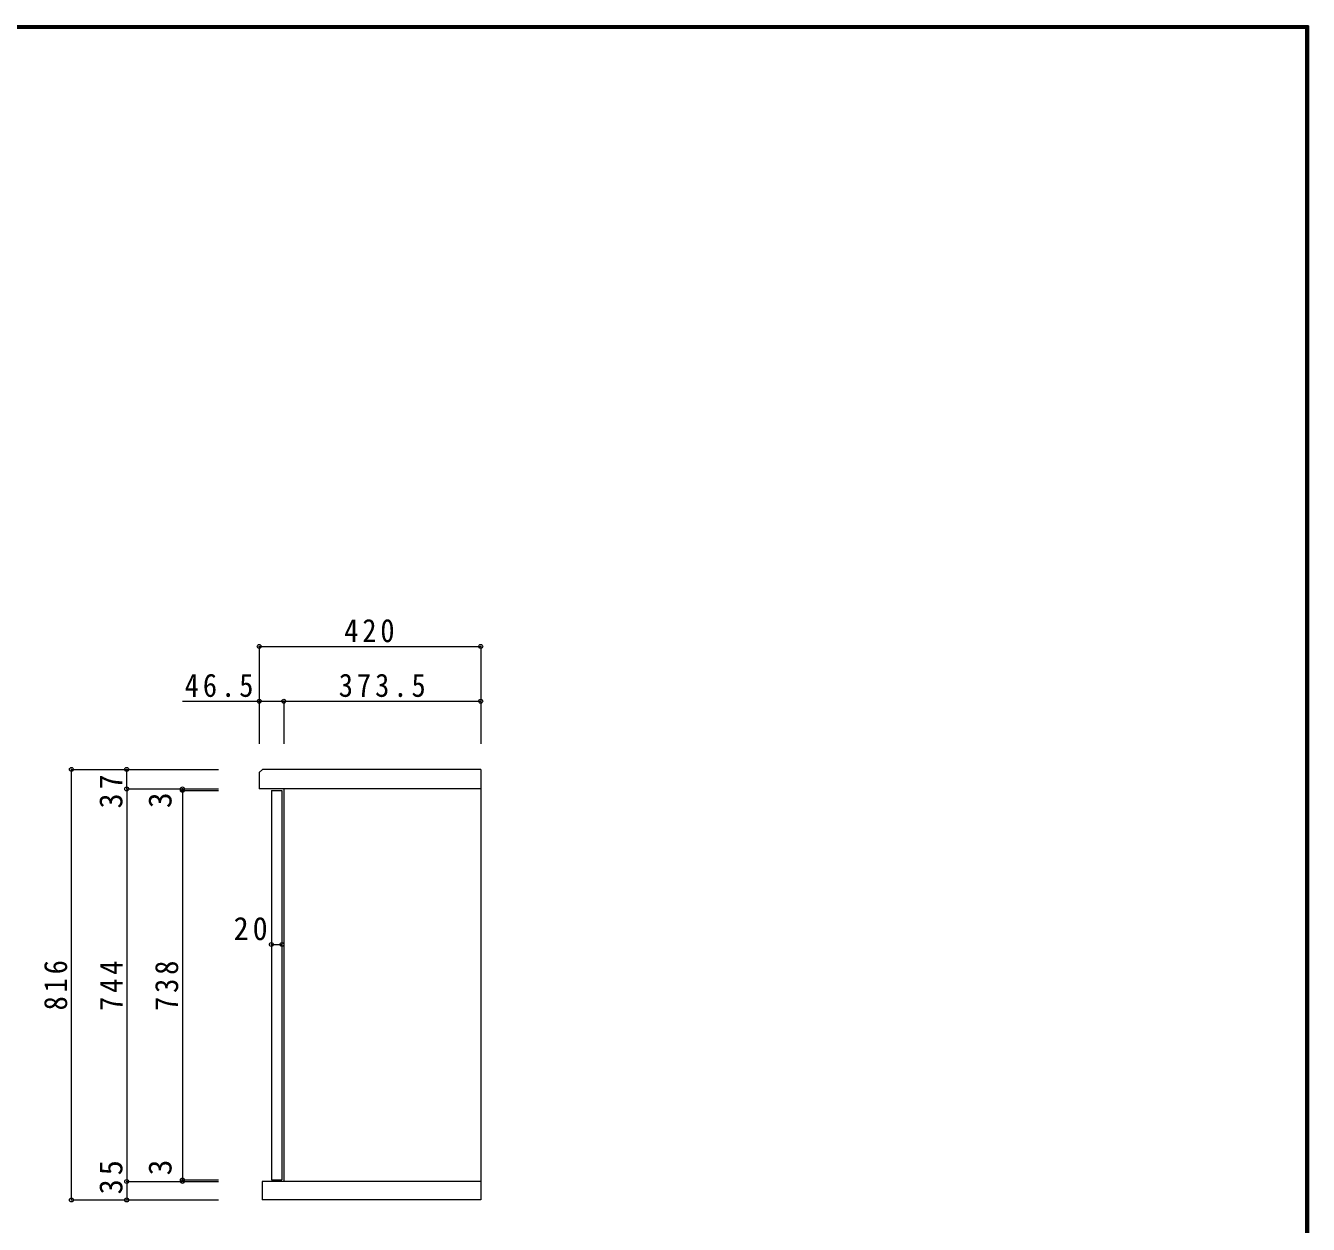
# Model space of a CAD drawing. Units: millimetres at full size, sheet at 1:15. Extents: x -2920 to 2930, y -2153 to 2088.
# Drawn here: x 498 to 2930, y -184 to 2088 of the extents above; entities that cross this region are included whole.
import ezdxf
from ezdxf.enums import TextEntityAlignment as Align

# ---------------------------------------------------------------- set-up
doc = ezdxf.new("R2010")
doc.units = ezdxf.units.MM
doc.header["$LTSCALE"] = 15
doc.header["$PDMODE"] = 32
doc.header["$PDSIZE"] = 7.5
doc.layers.add('2-2', color=7, linetype='Continuous', lineweight=18)
doc.layers.add('F-1', color=6, linetype='Continuous')
doc.styles.add('ＭＳ ゴシック', font='')
doc.styles.get('ＭＳ ゴシック').set_extended_font_data('MS Gothic')

msp = doc.modelspace()

# ---------------------------------------------------------------- linework, layer by layer
at = {"layer": '2-2', "color": 4}
for p, q in [((940.5, 910.98), (1360.5, 910.98)), ((795.15, 807.31), (987, 807.31)), ((987, 807.31), (1360.5, 807.31)), ((584.34, -137.98), (584.34, 678.02)), ((689.18, 641.02), (689.18, 678.02)), ((689.18, 641.02), (689.18, -102.98)), ((794.85, 641.02), (794.85, 638.02)), ((794.85, 638.02), (794.85, -99.98)), ((963.5, 346.19), (983.5, 346.19)), ((689.18, -102.98), (689.18, -137.98)), ((794.85, -99.98), (794.85, -102.98))]:
    msp.add_line(p, q, dxfattribs=at)
at = {"layer": '2-2'}
for p, q in [((940.5, 910.98), (940.5, 807.31)), ((1360.5, 910.98), (1360.5, 807.31)), ((940.5, 807.31), (940.5, 726.16)), ((987, 807.31), (987, 726.16)), ((1360.5, 807.31), (1360.5, 726.16)), ((584.34, 678.02), (689.18, 678.02)), ((689.18, 678.02), (863.5, 678.02)), ((940.5, 672.02), (946.5, 678.02)), ((940.5, 672.02), (940.5, 641.02)), ((1360.5, 678.02), (946.5, 678.02)), ((1360.5, 678.02), (1360.5, 641.02)), ((689.18, 641.02), (794.85, 641.02)), ((689.18, 641.02), (863.5, 641.02)), ((794.85, 641.02), (863.5, 641.02)), ((794.85, 638.02), (863.5, 638.02)), ((1360.5, 641.02), (940.5, 641.02)), ((963.5, 638.02), (983.5, 638.02)), ((983.5, 638.02), (983.5, -99.98)), ((987, 641.02), (987, -102.98)), ((1360.5, 641.02), (1360.5, -102.98)), ((963.5, 346.19), (963.5, 343.17)), ((983.5, 346.19), (983.5, 343.17)), ((689.18, -102.98), (794.85, -102.98)), ((794.85, -99.98), (863.5, -99.98)), ((794.85, -102.98), (863.5, -102.98)), ((946, -102.98), (946, -137.98)), ((1360.5, -102.98), (946, -102.98)), ((1360.5, -102.98), (1360.5, -137.98)), ((584.34, -137.98), (689.18, -137.98)), ((584.34, -137.98), (689.18, -137.98)), ((689.18, -137.98), (863.5, -137.98)), ((1360.5, -137.98), (946, -137.98))]:
    msp.add_line(p, q, dxfattribs=at)
msp.add_lwpolyline([(963.5, 638.02), (963.5, -99.98), (983.5, -99.98)], dxfattribs=at)
at = {"layer": '2-2', "color": 4}
for p in [(940.5, 910.98), (1360.5, 910.98), (940.5, 807.31), (987, 807.31), (1360.5, 807.31), (584.34, 678.02), (689.18, 678.02), (689.18, 641.02), (794.85, 641.02), (794.85, 638.02), (963.5, 346.19), (983.5, 346.19), (794.85, -99.98), (689.18, -102.98), (794.85, -102.98), (584.34, -137.98), (689.18, -137.98)]:
    msp.add_point(p, dxfattribs=at)
at = {"layer": 'F-1'}
for p, q in [((-2920.04, 2087.5), (2929.96, 2087.5)), ((-2920.04, 2085), (2929.96, 2085)), ((-2920.04, 2082.5), (2929.96, 2082.5)), ((2924.96, 2087.5), (2924.96, -2102.5)), ((2927.46, 2087.5), (2927.46, -2102.5)), ((2929.96, 2087.5), (2929.96, -2102.5))]:
    msp.add_line(p, q, dxfattribs=at)

# ---------------------------------------------------------------- texts
at = {"layer": '2-2', "style": 'ＭＳ ゴシック'}
for p in [(787.35, 604.51), (787.35, -91.38)]:
    msp.add_text('3', height=43.99, rotation=90, dxfattribs=at).set_placement(p, align=Align.BOTTOM_LEFT)
at = {"layer": '2-2', "char_height": 43.99, "attachment_point": 7, "style": 'ＭＳ ゴシック'}
for s, insert in [('\\T1.27;\\W0.9;420', (1101.75, 918.48)), ('\\T1.28;\\W0.9;46.5', (799.07, 814.81)), ('\\T1.28;\\W0.9;373.5', (1091.25, 814.81)), ('\\T1.27;\\W0.95;20', (891.89, 353.79))]:
    msp.add_mtext(s, dxfattribs=dict(at, insert=insert))
at = {"layer": '2-2', "char_height": 43.99, "attachment_point": 7, "rotation": 90, "style": 'ＭＳ ゴシック'}
for s, insert in [('\\T1.27;\\W0.95;37', (681.68, 604.01)), ('\\T1.27;\\W0.9;816', (576.84, 221.27)), ('\\T1.27;\\W0.9;744', (681.68, 220.27)), ('\\T1.27;\\W0.9;738', (787.35, 220.27)), ('\\T1.27;\\W0.95;35', (681.68, -127.26))]:
    msp.add_mtext(s, dxfattribs=dict(at, insert=insert))

doc.saveas('drawing.dxf')
